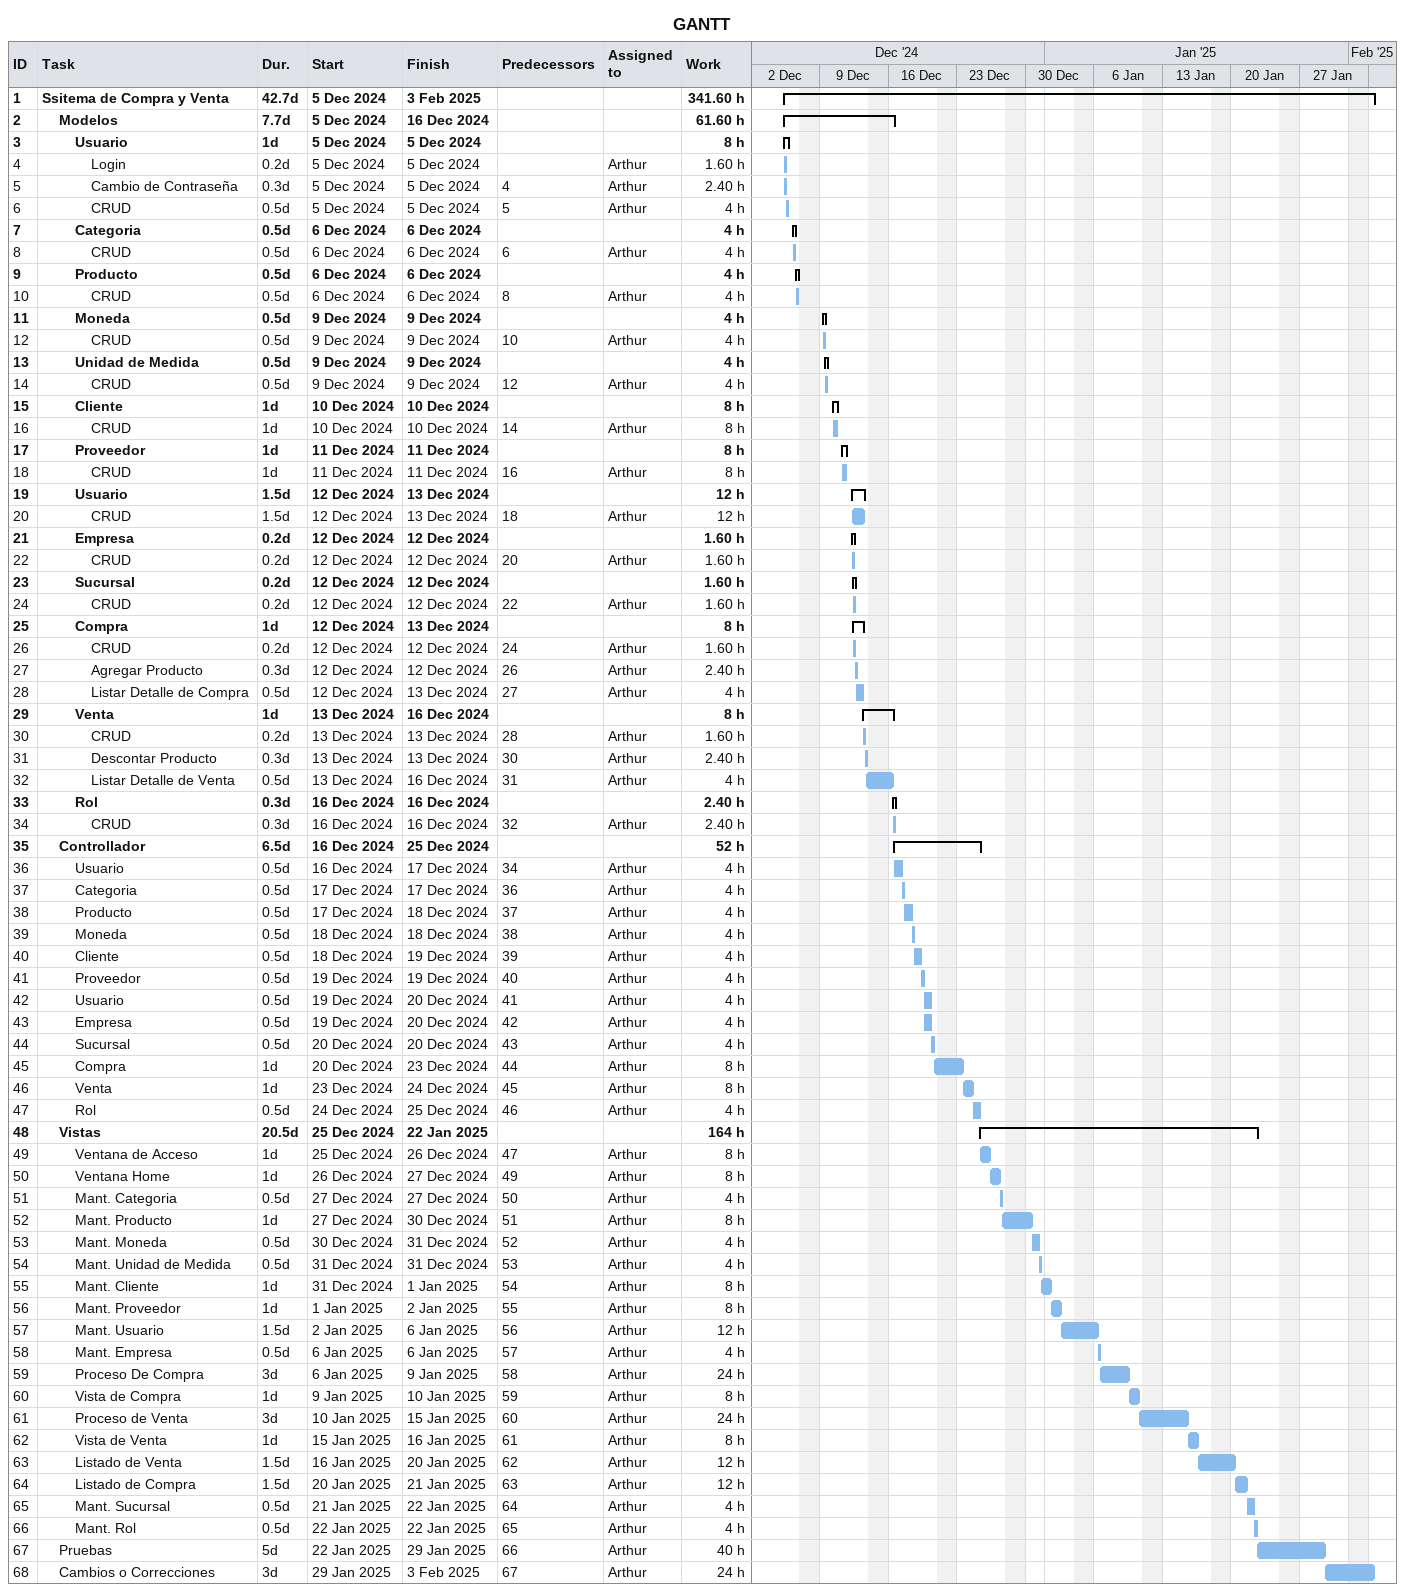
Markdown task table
GANTT

| ID | Level | Task | Duration | Start | Finish | Predecessors | Resources | Work (h) |
|---|---|---|---|---|---|---|---|---|
| 1 | 1 | **Ssitema de Compra y Venta** | 42.7d | 2024-12-05 | 2025-02-03 |  |  | 341.60 |
| 2 | 2 | **Modelos** | 7.7d | 2024-12-05 | 2024-12-16 |  |  | 61.60 |
| 3 | 3 | **Usuario** | 1d | 2024-12-05 | 2024-12-05 |  |  | 8 |
| 4 | 4 | Login | 0.2d | 2024-12-05 | 2024-12-05 |  | Arthur | 1.60 |
| 5 | 4 | Cambio de Contraseña | 0.3d | 2024-12-05 | 2024-12-05 | 4 | Arthur | 2.40 |
| 6 | 4 | CRUD | 0.5d | 2024-12-05 | 2024-12-05 | 5 | Arthur | 4 |
| 7 | 3 | **Categoria** | 0.5d | 2024-12-06 | 2024-12-06 |  |  | 4 |
| 8 | 4 | CRUD | 0.5d | 2024-12-06 | 2024-12-06 | 6 | Arthur | 4 |
| 9 | 3 | **Producto** | 0.5d | 2024-12-06 | 2024-12-06 |  |  | 4 |
| 10 | 4 | CRUD | 0.5d | 2024-12-06 | 2024-12-06 | 8 | Arthur | 4 |
| 11 | 3 | **Moneda** | 0.5d | 2024-12-09 | 2024-12-09 |  |  | 4 |
| 12 | 4 | CRUD | 0.5d | 2024-12-09 | 2024-12-09 | 10 | Arthur | 4 |
| 13 | 3 | **Unidad de Medida** | 0.5d | 2024-12-09 | 2024-12-09 |  |  | 4 |
| 14 | 4 | CRUD | 0.5d | 2024-12-09 | 2024-12-09 | 12 | Arthur | 4 |
| 15 | 3 | **Cliente** | 1d | 2024-12-10 | 2024-12-10 |  |  | 8 |
| 16 | 4 | CRUD | 1d | 2024-12-10 | 2024-12-10 | 14 | Arthur | 8 |
| 17 | 3 | **Proveedor** | 1d | 2024-12-11 | 2024-12-11 |  |  | 8 |
| 18 | 4 | CRUD | 1d | 2024-12-11 | 2024-12-11 | 16 | Arthur | 8 |
| 19 | 3 | **Usuario** | 1.5d | 2024-12-12 | 2024-12-13 |  |  | 12 |
| 20 | 4 | CRUD | 1.5d | 2024-12-12 | 2024-12-13 | 18 | Arthur | 12 |
| 21 | 3 | **Empresa** | 0.2d | 2024-12-12 | 2024-12-12 |  |  | 1.60 |
| 22 | 4 | CRUD | 0.2d | 2024-12-12 | 2024-12-12 | 20 | Arthur | 1.60 |
| 23 | 3 | **Sucursal** | 0.2d | 2024-12-12 | 2024-12-12 |  |  | 1.60 |
| 24 | 4 | CRUD | 0.2d | 2024-12-12 | 2024-12-12 | 22 | Arthur | 1.60 |
| 25 | 3 | **Compra** | 1d | 2024-12-12 | 2024-12-13 |  |  | 8 |
| 26 | 4 | CRUD | 0.2d | 2024-12-12 | 2024-12-12 | 24 | Arthur | 1.60 |
| 27 | 4 | Agregar Producto | 0.3d | 2024-12-12 | 2024-12-12 | 26 | Arthur | 2.40 |
| 28 | 4 | Listar Detalle de Compra | 0.5d | 2024-12-12 | 2024-12-13 | 27 | Arthur | 4 |
| 29 | 3 | **Venta** | 1d | 2024-12-13 | 2024-12-16 |  |  | 8 |
| 30 | 4 | CRUD | 0.2d | 2024-12-13 | 2024-12-13 | 28 | Arthur | 1.60 |
| 31 | 4 | Descontar Producto | 0.3d | 2024-12-13 | 2024-12-13 | 30 | Arthur | 2.40 |
| 32 | 4 | Listar Detalle de Venta | 0.5d | 2024-12-13 | 2024-12-16 | 31 | Arthur | 4 |
| 33 | 3 | **Rol** | 0.3d | 2024-12-16 | 2024-12-16 |  |  | 2.40 |
| 34 | 4 | CRUD | 0.3d | 2024-12-16 | 2024-12-16 | 32 | Arthur | 2.40 |
| 35 | 2 | **Controllador** | 6.5d | 2024-12-16 | 2024-12-25 |  |  | 52 |
| 36 | 3 | Usuario | 0.5d | 2024-12-16 | 2024-12-17 | 34 | Arthur | 4 |
| 37 | 3 | Categoria | 0.5d | 2024-12-17 | 2024-12-17 | 36 | Arthur | 4 |
| 38 | 3 | Producto | 0.5d | 2024-12-17 | 2024-12-18 | 37 | Arthur | 4 |
| 39 | 3 | Moneda | 0.5d | 2024-12-18 | 2024-12-18 | 38 | Arthur | 4 |
| 40 | 3 | Cliente | 0.5d | 2024-12-18 | 2024-12-19 | 39 | Arthur | 4 |
| 41 | 3 | Proveedor | 0.5d | 2024-12-19 | 2024-12-19 | 40 | Arthur | 4 |
| 42 | 3 | Usuario | 0.5d | 2024-12-19 | 2024-12-20 | 41 | Arthur | 4 |
| 43 | 3 | Empresa | 0.5d | 2024-12-19 | 2024-12-20 | 42 | Arthur | 4 |
| 44 | 3 | Sucursal | 0.5d | 2024-12-20 | 2024-12-20 | 43 | Arthur | 4 |
| 45 | 3 | Compra | 1d | 2024-12-20 | 2024-12-23 | 44 | Arthur | 8 |
| 46 | 3 | Venta | 1d | 2024-12-23 | 2024-12-24 | 45 | Arthur | 8 |
| 47 | 3 | Rol | 0.5d | 2024-12-24 | 2024-12-25 | 46 | Arthur | 4 |
| 48 | 2 | **Vistas** | 20.5d | 2024-12-25 | 2025-01-22 |  |  | 164 |
| 49 | 3 | Ventana de Acceso | 1d | 2024-12-25 | 2024-12-26 | 47 | Arthur | 8 |
| 50 | 3 | Ventana Home | 1d | 2024-12-26 | 2024-12-27 | 49 | Arthur | 8 |
| 51 | 3 | Mant. Categoria | 0.5d | 2024-12-27 | 2024-12-27 | 50 | Arthur | 4 |
| 52 | 3 | Mant. Producto | 1d | 2024-12-27 | 2024-12-30 | 51 | Arthur | 8 |
| 53 | 3 | Mant. Moneda | 0.5d | 2024-12-30 | 2024-12-31 | 52 | Arthur | 4 |
| 54 | 3 | Mant. Unidad de Medida | 0.5d | 2024-12-31 | 2024-12-31 | 53 | Arthur | 4 |
| 55 | 3 | Mant. Cliente | 1d | 2024-12-31 | 2025-01-01 | 54 | Arthur | 8 |
| 56 | 3 | Mant. Proveedor | 1d | 2025-01-01 | 2025-01-02 | 55 | Arthur | 8 |
| 57 | 3 | Mant. Usuario | 1.5d | 2025-01-02 | 2025-01-06 | 56 | Arthur | 12 |
| 58 | 3 | Mant. Empresa | 0.5d | 2025-01-06 | 2025-01-06 | 57 | Arthur | 4 |
| 59 | 3 | Proceso De Compra | 3d | 2025-01-06 | 2025-01-09 | 58 | Arthur | 24 |
| 60 | 3 | Vista de Compra | 1d | 2025-01-09 | 2025-01-10 | 59 | Arthur | 8 |
| 61 | 3 | Proceso de Venta | 3d | 2025-01-10 | 2025-01-15 | 60 | Arthur | 24 |
| 62 | 3 | Vista de Venta | 1d | 2025-01-15 | 2025-01-16 | 61 | Arthur | 8 |
| 63 | 3 | Listado de Venta | 1.5d | 2025-01-16 | 2025-01-20 | 62 | Arthur | 12 |
| 64 | 3 | Listado de Compra | 1.5d | 2025-01-20 | 2025-01-21 | 63 | Arthur | 12 |
| 65 | 3 | Mant. Sucursal | 0.5d | 2025-01-21 | 2025-01-22 | 64 | Arthur | 4 |
| 66 | 3 | Mant. Rol | 0.5d | 2025-01-22 | 2025-01-22 | 65 | Arthur | 4 |
| 67 | 2 | Pruebas | 5d | 2025-01-22 | 2025-01-29 | 66 | Arthur | 40 |
| 68 | 2 | Cambios o Correcciones | 3d | 2025-01-29 | 2025-02-03 | 67 | Arthur | 24 |
